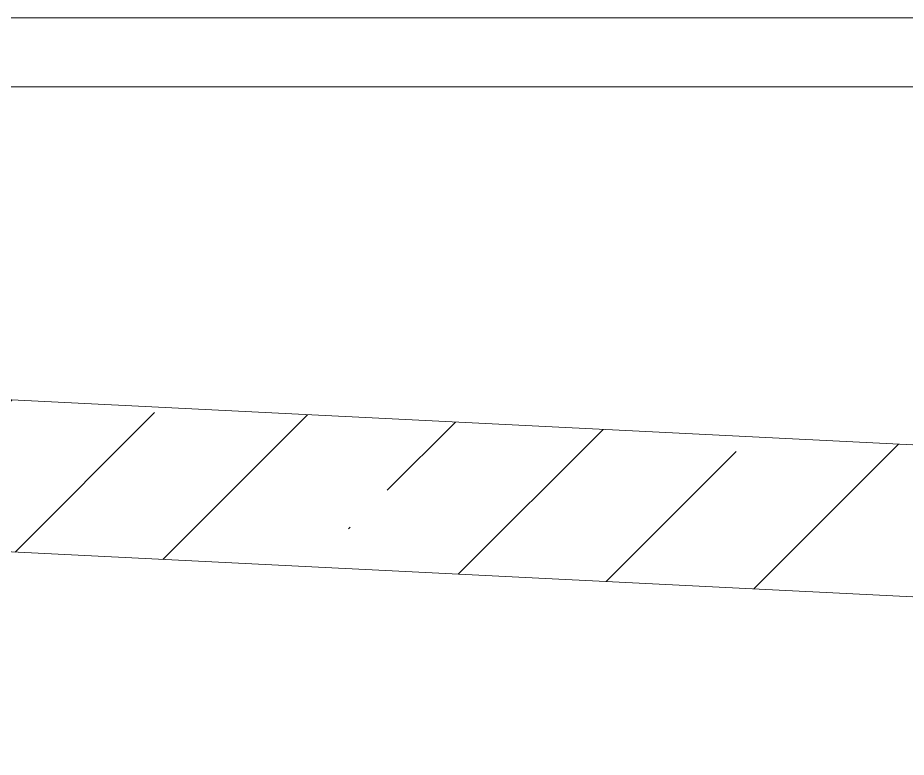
# Model space of a CAD drawing. Header units: millimetres. Extents: x -515342 to 330399, y -224905 to 507333.
# Drawn here: x 223707 to 224994, y 101061 to 102131 of the extents above; entities that cross this region are included whole.
import ezdxf

# ---------------------------------------------------------------- set-up
doc = ezdxf.new("R2010")
doc.units = ezdxf.units.MM
doc.layers.add('Крыша', color=7, linetype='Continuous', lineweight=0)
doc.layers.add('Перекрытие', color=7, linetype='Continuous', lineweight=0)

msp = doc.modelspace()

# ---------------------------------------------------------------- hatches: boundary and pattern name
at = {"layer": 'Крыша'}
h = msp.add_hatch(dxfattribs=at)
h.set_pattern_fill('FP_1', color=256, style=0, pattern_type=2)
h.set_pattern_definition([(45, (223568.56, 95610.5), (-224.506, 224.506), []), (45, (223793.07, 95610.5), (-224.506, 224.506), [396.875, -79.375, 3.353, -76.022])])
h.paths.add_polyline_path([(229649.7438, 101061.3929), (229649.7438, 101281.3929), (223639.7438, 101581.3929), (223639.7438, 101361.3929), (229609.6479, 101063.3943)])

# ---------------------------------------------------------------- linework, layer by layer
for p, q in [((229279.7438, 101299.8621), (223639.7438, 101581.3929)), ((223639.7438, 101361.3929), (229649.7438, 101061.3929))]:
    msp.add_line(p, q, dxfattribs=at)
at = {"layer": 'Перекрытие'}
for p, q in [((225254.7438, 102131.3929), (223639.7438, 102131.3929)), ((223639.7438, 102031.3929), (225254.7438, 102031.3929))]:
    msp.add_line(p, q, dxfattribs=at)

doc.saveas('drawing.dxf')
